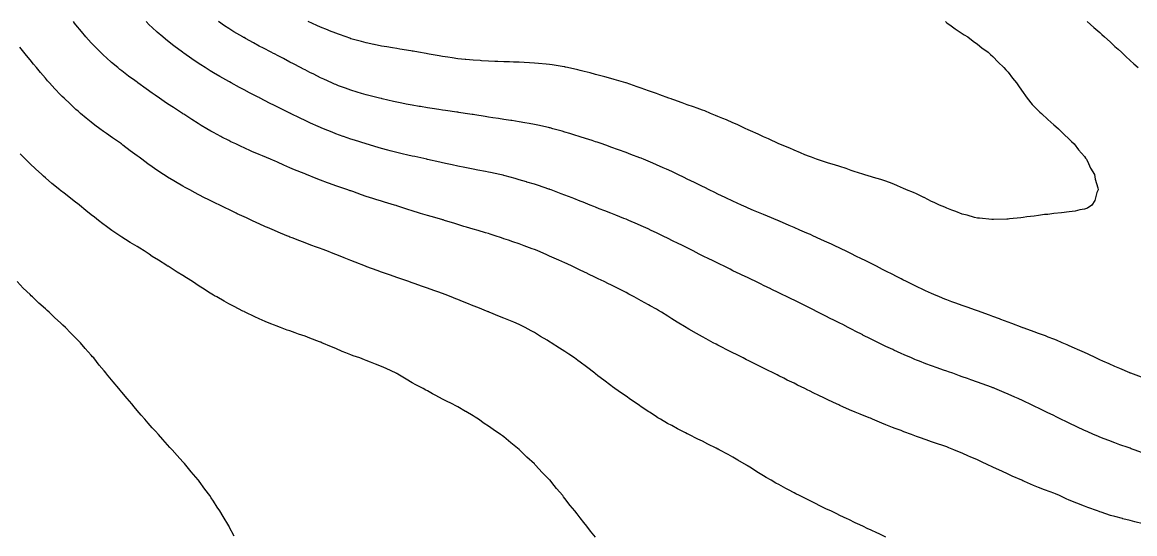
# Model space of a CAD drawing. Extents: x -717078 to -715000, y -984629 to -984000.
# Drawn here: x -715798 to -715725.2, y -984326 to -984292.5 of the extents above; entities that cross this region are included whole.
import ezdxf

# ---------------------------------------------------------------- set-up
doc = ezdxf.new("R2010")
doc.units = 0
doc.layers.add('buffer_B2_0_1_clip', color=7, linetype='Continuous')

msp = doc.modelspace()

# ---------------------------------------------------------------- linework, layer by layer
at = {"layer": 'buffer_B2_0_1_clip'}
for points in [[(-715749.947, -984314.947), (-715750.161, -984314.839), (-715750.5, -984314.67), (-715750.613, -984314.613), (-715750.83, -984314.5), (-715751.278, -984314.278), (-715751.5, -984314.164), (-715751.945, -984313.945), (-715752.176, -984313.824), (-715752.5, -984313.658), (-715752.603, -984313.603), (-715752.788, -984313.5), (-715753.254, -984313.254), (-715753.5, -984313.117), (-715753.898, -984312.898), (-715754.394, -984312.606), (-715754.5, -984312.545), (-715754.528, -984312.528), (-715754.571, -984312.5), (-715755.151, -984312.151), (-715755.5, -984311.934), (-715755.768, -984311.768), (-715756.185, -984311.5), (-715756.384, -984311.384), (-715756.5, -984311.315), (-715756.91, -984311.09), (-715757.027, -984311.027), (-715757.5, -984310.76), (-715757.667, -984310.667), (-715757.963, -984310.5), (-715758.316, -984310.316), (-715758.5, -984310.22), (-715758.981, -984309.981), (-715759.057, -984309.943), (-715759.5, -984309.719), (-715759.645, -984309.645), (-715759.926, -984309.5), (-715760.314, -984309.314), (-715760.5, -984309.226), (-715760.994, -984308.994), (-715761.017, -984308.983), (-715761.5, -984308.754), (-715761.67, -984308.67), (-715762.017, -984308.5), (-715762.348, -984308.348), (-715762.5, -984308.278), (-715762.897, -984308.103), (-715763.04, -984308.04), (-715763.5, -984307.835), (-715763.734, -984307.734), (-715764.265, -984307.5), (-715764.432, -984307.432), (-715764.5, -984307.404), (-715764.651, -984307.349), (-715765.165, -984307.165), (-715765.5, -984307.042), (-715765.904, -984306.904), (-715766.199, -984306.801), (-715766.5, -984306.697), (-715766.647, -984306.647), (-715767.072, -984306.5), (-715767.396, -984306.396), (-715767.5, -984306.363), (-715767.694, -984306.306), (-715768.168, -984306.168), (-715768.5, -984306.071), (-715768.942, -984305.942), (-715769.106, -984305.894), (-715769.5, -984305.778), (-715769.711, -984305.711), (-715770.379, -984305.5), (-715770.473, -984305.473), (-715770.5, -984305.465), (-715770.549, -984305.451), (-715771.251, -984305.251), (-715771.5, -984305.18), (-715771.957, -984305.043), (-715772.023, -984305.023), (-715772.5, -984304.878), (-715772.785, -984304.785), (-715773.43, -984304.57), (-715773.5, -984304.547), (-715773.536, -984304.536), (-715773.644, -984304.5), (-715774.305, -984304.305), (-715774.5, -984304.245), (-715774.872, -984304.128), (-715775.068, -984304.068), (-715775.5, -984303.929), (-715775.819, -984303.819), (-715776.384, -984303.616), (-715776.5, -984303.575), (-715776.556, -984303.556), (-715776.711, -984303.5), (-715777.305, -984303.305), (-715777.5, -984303.238), (-715777.909, -984303.091), (-715778.044, -984303.044), (-715778.5, -984302.874), (-715778.769, -984302.769), (-715779.403, -984302.5), (-715779.473, -984302.473), (-715779.5, -984302.461), (-715779.565, -984302.435), (-715780.187, -984302.187), (-715780.5, -984302.053), (-715780.888, -984301.888), (-715781.299, -984301.701), (-715781.5, -984301.612), (-715781.579, -984301.579), (-715781.762, -984301.5), (-715782.287, -984301.287), (-715782.5, -984301.195), (-715782.988, -984300.988), (-715783.033, -984300.967), (-715783.5, -984300.759), (-715783.677, -984300.677), (-715784.041, -984300.5), (-715784.353, -984300.353), (-715784.5, -984300.28), (-715784.95, -984300.05), (-715785.016, -984300.016), (-715785.5, -984299.758), (-715785.664, -984299.664), (-715785.934, -984299.5), (-715786.293, -984299.293), (-715786.5, -984299.167), (-715786.909, -984298.909), (-715787.442, -984298.558), (-715787.5, -984298.52), (-715787.512, -984298.512), (-715787.53, -984298.5), (-715788.123, -984298.123), (-715788.5, -984297.87), (-715788.721, -984297.721), (-715789.033, -984297.5), (-715789.311, -984297.311), (-715789.5, -984297.178), (-715789.899, -984296.899), (-715790.446, -984296.5), (-715790.477, -984296.477), (-715790.5, -984296.461), (-715790.647, -984296.353), (-715791.056, -984296.056), (-715791.5, -984295.715), (-715791.62, -984295.62), (-715791.766, -984295.5), (-715792.164, -984295.164), (-715792.5, -984294.865), (-715792.69, -984294.69), (-715792.889, -984294.5), (-715793.195, -984294.195), (-715793.5, -984293.877), (-715793.682, -984293.682), (-715793.845, -984293.5), (-715794.146, -984293.146), (-715794.5, -984292.714), (-715794.595, -984292.595), (-715794.669, -984292.5)], [(-715749.666, -984309.666), (-715750.001, -984309.5), (-715750.339, -984309.339), (-715750.5, -984309.263), (-715750.947, -984309.053), (-715751.019, -984309.019), (-715751.5, -984308.79), (-715751.694, -984308.694), (-715752.078, -984308.5), (-715752.363, -984308.363), (-715752.5, -984308.298), (-715752.893, -984308.107), (-715753.038, -984308.038), (-715753.5, -984307.81), (-715753.705, -984307.705), (-715754.1, -984307.5), (-715754.367, -984307.367), (-715754.5, -984307.301), (-715754.891, -984307.109), (-715755.038, -984307.038), (-715755.5, -984306.808), (-715755.705, -984306.705), (-715756.114, -984306.5), (-715756.374, -984306.374), (-715756.5, -984306.313), (-715756.844, -984306.156), (-715757.059, -984306.059), (-715757.5, -984305.856), (-715757.747, -984305.747), (-715758.305, -984305.5), (-715758.442, -984305.442), (-715758.5, -984305.417), (-715758.635, -984305.365), (-715759.161, -984305.161), (-715759.5, -984305.03), (-715759.882, -984304.882), (-715760.267, -984304.733), (-715760.5, -984304.643), (-715760.601, -984304.601), (-715760.85, -984304.5), (-715761.315, -984304.315), (-715761.5, -984304.243), (-715761.923, -984304.077), (-715762.034, -984304.034), (-715762.5, -984303.852), (-715762.753, -984303.753), (-715763.407, -984303.5), (-715763.475, -984303.475), (-715763.5, -984303.466), (-715763.551, -984303.449), (-715764.225, -984303.225), (-715764.5, -984303.137), (-715764.99, -984302.99), (-715765.018, -984302.982), (-715765.5, -984302.839), (-715765.764, -984302.764), (-715766.414, -984302.586), (-715766.5, -984302.562), (-715766.55, -984302.55), (-715766.765, -984302.5), (-715767.368, -984302.368), (-715767.5, -984302.34), (-715767.698, -984302.302), (-715768.204, -984302.204), (-715768.5, -984302.147), (-715768.938, -984302.062), (-715769.042, -984302.042), (-715769.5, -984301.953), (-715769.873, -984301.873), (-715770.194, -984301.806), (-715770.5, -984301.741), (-715770.694, -984301.694), (-715771.489, -984301.511), (-715771.5, -984301.509), (-715771.507, -984301.507), (-715771.537, -984301.5), (-715772.325, -984301.325), (-715772.5, -984301.288), (-715772.775, -984301.225), (-715773.14, -984301.14), (-715773.5, -984301.058), (-715773.943, -984300.943), (-715774.097, -984300.903), (-715774.5, -984300.798), (-715774.729, -984300.729), (-715775.5, -984300.5), (-715775.5, -984300.5), (-715775.501, -984300.5), (-715776.262, -984300.262), (-715776.5, -984300.188), (-715776.982, -984300.018), (-715777.009, -984300.009), (-715777.5, -984299.834), (-715777.738, -984299.738), (-715778.308, -984299.5), (-715778.444, -984299.444), (-715778.5, -984299.421), (-715778.645, -984299.355), (-715779.138, -984299.138), (-715779.5, -984298.97), (-715779.818, -984298.818), (-715780.453, -984298.5), (-715780.485, -984298.485), (-715780.5, -984298.477), (-715780.546, -984298.454), (-715781.157, -984298.157), (-715781.5, -984297.981), (-715781.821, -984297.821), (-715782.438, -984297.5), (-715782.479, -984297.479), (-715782.5, -984297.468), (-715782.564, -984297.436), (-715783.146, -984297.146), (-715783.5, -984296.96), (-715783.801, -984296.801), (-715784.347, -984296.5), (-715784.447, -984296.447), (-715784.5, -984296.417), (-715784.691, -984296.309), (-715785.088, -984296.088), (-715785.5, -984295.846), (-715785.714, -984295.714), (-715786.046, -984295.5), (-715786.325, -984295.325), (-715786.5, -984295.209), (-715786.924, -984294.924), (-715787.448, -984294.552), (-715787.5, -984294.515), (-715787.509, -984294.509), (-715787.521, -984294.5), (-715788.086, -984294.086), (-715788.5, -984293.762), (-715788.646, -984293.646), (-715788.82, -984293.5), (-715789.185, -984293.185), (-715789.5, -984292.891), (-715789.703, -984292.703), (-715789.91, -984292.5)], [(-715749.941, -984304.941), (-715750.147, -984304.853), (-715750.5, -984304.704), (-715750.641, -984304.641), (-715750.952, -984304.5), (-715751.5, -984304.248), (-715751.976, -984304.024), (-715752.009, -984304.009), (-715752.5, -984303.776), (-715752.685, -984303.685), (-715753.059, -984303.5), (-715753.352, -984303.352), (-715753.5, -984303.28), (-715753.931, -984303.069), (-715754.024, -984303.024), (-715754.5, -984302.793), (-715754.696, -984302.696), (-715755.104, -984302.5), (-715755.371, -984302.371), (-715755.5, -984302.311), (-715755.842, -984302.158), (-715756.06, -984302.06), (-715756.5, -984301.864), (-715756.754, -984301.754), (-715757.353, -984301.5), (-715757.456, -984301.456), (-715757.5, -984301.438), (-715757.599, -984301.401), (-715758.182, -984301.182), (-715758.5, -984301.062), (-715759.5, -984300.703), (-715759.649, -984300.649), (-715760.071, -984300.5), (-715760.388, -984300.388), (-715760.5, -984300.35), (-715760.721, -984300.279), (-715761.143, -984300.143), (-715761.5, -984300.03), (-715761.906, -984299.906), (-715762.174, -984299.826), (-715762.5, -984299.727), (-715762.674, -984299.674), (-715763.293, -984299.5), (-715763.455, -984299.455), (-715763.5, -984299.443), (-715763.573, -984299.427), (-715764.27, -984299.27), (-715764.5, -984299.222), (-715764.836, -984299.164), (-715765.113, -984299.113), (-715765.5, -984299.049), (-715765.976, -984298.976), (-715766.032, -984298.968), (-715766.5, -984298.898), (-715766.844, -984298.844), (-715767.209, -984298.791), (-715767.5, -984298.746), (-715767.709, -984298.709), (-715768.403, -984298.597), (-715768.5, -984298.58), (-715768.569, -984298.569), (-715769.021, -984298.5), (-715769.438, -984298.438), (-715769.5, -984298.429), (-715769.582, -984298.418), (-715770.312, -984298.312), (-715770.5, -984298.285), (-715770.753, -984298.247), (-715771.182, -984298.182), (-715771.5, -984298.134), (-715771.941, -984298.059), (-715772.042, -984298.042), (-715772.5, -984297.965), (-715772.888, -984297.888), (-715773.167, -984297.833), (-715773.5, -984297.767), (-715773.715, -984297.715), (-715774.454, -984297.546), (-715774.5, -984297.535), (-715774.528, -984297.528), (-715774.641, -984297.5), (-715775.327, -984297.327), (-715775.5, -984297.285), (-715775.805, -984297.195), (-715776.105, -984297.105), (-715776.5, -984296.99), (-715776.857, -984296.857), (-715777.311, -984296.689), (-715777.5, -984296.619), (-715777.582, -984296.582), (-715777.763, -984296.5), (-715778.269, -984296.269), (-715778.5, -984296.164), (-715778.94, -984295.94), (-715779.184, -984295.816), (-715779.5, -984295.655), (-715779.602, -984295.602), (-715779.797, -984295.5), (-715780.261, -984295.261), (-715780.5, -984295.139), (-715780.92, -984294.92), (-715781.262, -984294.738), (-715781.5, -984294.613), (-715781.574, -984294.574), (-715781.714, -984294.5), (-715782.233, -984294.233), (-715782.5, -984294.093), (-715782.885, -984293.885), (-715783.406, -984293.594), (-715783.5, -984293.542), (-715783.527, -984293.527), (-715783.572, -984293.5), (-715784.159, -984293.159), (-715784.5, -984292.95), (-715784.773, -984292.773), (-715785.168, -984292.5)], [(-715749.855, -984299.855), (-715750.361, -984299.639), (-715750.5, -984299.577), (-715750.551, -984299.551), (-715750.665, -984299.5), (-715751.23, -984299.23), (-715751.5, -984299.117), (-715751.929, -984298.929), (-715752.166, -984298.834), (-715752.5, -984298.695), (-715752.635, -984298.635), (-715752.967, -984298.5), (-715753.344, -984298.344), (-715753.5, -984298.287), (-715753.833, -984298.167), (-715754.076, -984298.076), (-715754.5, -984297.93), (-715754.815, -984297.815), (-715755.38, -984297.62), (-715755.5, -984297.577), (-715755.555, -984297.555), (-715755.704, -984297.5), (-715756.282, -984297.282), (-715756.5, -984297.207), (-715756.956, -984297.044), (-715757.021, -984297.021), (-715757.5, -984296.854), (-715757.76, -984296.76), (-715758.497, -984296.503), (-715758.5, -984296.502), (-715758.502, -984296.502), (-715758.507, -984296.5), (-715759.274, -984296.274), (-715759.5, -984296.21), (-715759.894, -984296.106), (-715760.062, -984296.062), (-715760.5, -984295.947), (-715760.856, -984295.856), (-715761.24, -984295.76), (-715761.5, -984295.695), (-715761.656, -984295.656), (-715762.326, -984295.5), (-715762.468, -984295.468), (-715762.5, -984295.461), (-715762.546, -984295.454), (-715763.328, -984295.328), (-715763.5, -984295.304), (-715763.715, -984295.285), (-715764.232, -984295.232), (-715764.5, -984295.209), (-715764.806, -984295.194), (-715765.172, -984295.172), (-715765.5, -984295.156), (-715765.856, -984295.144), (-715766.132, -984295.132), (-715766.5, -984295.12), (-715766.895, -984295.105), (-715767.096, -984295.096), (-715767.5, -984295.081), (-715767.947, -984295.053), (-715768.047, -984295.047), (-715768.5, -984295.019), (-715768.973, -984294.973), (-715769.032, -984294.968), (-715769.5, -984294.923), (-715769.871, -984294.871), (-715770.171, -984294.829), (-715770.5, -984294.782), (-715770.739, -984294.739), (-715771.376, -984294.624), (-715771.5, -984294.602), (-715771.586, -984294.586), (-715772.079, -984294.5), (-715772.438, -984294.438), (-715772.5, -984294.428), (-715772.587, -984294.413), (-715773.297, -984294.297), (-715773.5, -984294.263), (-715773.785, -984294.215), (-715774.152, -984294.152), (-715774.5, -984294.093), (-715774.991, -984293.991), (-715775.013, -984293.987), (-715775.5, -984293.887), (-715775.802, -984293.802), (-715776.343, -984293.657), (-715776.5, -984293.614), (-715776.583, -984293.583), (-715776.816, -984293.5), (-715777.321, -984293.321), (-715777.5, -984293.261), (-715777.907, -984293.093), (-715778.038, -984293.038), (-715778.5, -984292.852), (-715778.742, -984292.742), (-715779.303, -984292.5)], [(-715737.598, -984292.5), (-715737.543, -984292.543), (-715737.5, -984292.573), (-715737.228, -984292.772), (-715736.967, -984292.967), (-715736.5, -984293.271), (-715736.363, -984293.363), (-715736.136, -984293.5), (-715735.775, -984293.775), (-715735.5, -984293.965), (-715735.209, -984294.209), (-715734.808, -984294.5), (-715734.652, -984294.652), (-715734.5, -984294.783), (-715734.148, -984295.148), (-715733.764, -984295.5), (-715733.647, -984295.647), (-715733.5, -984295.812), (-715733.205, -984296.205), (-715732.952, -984296.5), (-715732.773, -984296.773), (-715732.5, -984297.134), (-715732.354, -984297.354), (-715732.238, -984297.5), (-715731.917, -984297.917), (-715731.5, -984298.34), (-715731.418, -984298.418), (-715731.313, -984298.5), (-715730.904, -984298.904), (-715730.5, -984299.239), (-715730.365, -984299.365), (-715730.186, -984299.5), (-715729.857, -984299.857), (-715729.5, -984300.176), (-715729.343, -984300.343), (-715729.162, -984300.5), (-715728.888, -984300.888), (-715728.5, -984301.324), (-715728.427, -984301.427), (-715728.362, -984301.5), (-715728.231, -984301.769), (-715728.094, -984302.094), (-715727.839, -984302.5), (-715727.802, -984302.802), (-715727.632, -984303.368), (-715727.61, -984303.5), (-715727.683, -984303.683), (-715727.808, -984304.192), (-715728.013, -984304.5), (-715728.304, -984304.696), (-715728.5, -984304.76), (-715728.805, -984304.805), (-715729.107, -984304.893), (-715729.5, -984304.934), (-715729.995, -984304.995), (-715730.003, -984304.997), (-715730.5, -984305.046), (-715730.894, -984305.106), (-715731.123, -984305.123), (-715731.5, -984305.173), (-715731.779, -984305.221), (-715732.275, -984305.275), (-715732.5, -984305.31), (-715732.666, -984305.334), (-715733.406, -984305.406), (-715733.5, -984305.419), (-715733.576, -984305.424), (-715734.449, -984305.449), (-715734.5, -984305.452), (-715734.551, -984305.449), (-715735.364, -984305.364), (-715735.5, -984305.355), (-715735.695, -984305.305), (-715736.167, -984305.167), (-715736.5, -984305.091), (-715736.914, -984304.914), (-715737.171, -984304.829), (-715737.5, -984304.707), (-715737.64, -984304.64), (-715737.986, -984304.5), (-715738.327, -984304.327), (-715738.5, -984304.257), (-715738.997, -984303.997), (-715739.007, -984303.993), (-715739.5, -984303.772), (-715739.684, -984303.684), (-715740.143, -984303.5), (-715740.384, -984303.384), (-715740.5, -984303.341), (-715740.774, -984303.226), (-715741.084, -984303.084), (-715741.5, -984302.934), (-715741.824, -984302.824), (-715742.309, -984302.691), (-715742.5, -984302.632), (-715742.598, -984302.598), (-715742.94, -984302.5), (-715743.358, -984302.358), (-715743.5, -984302.319), (-715743.773, -984302.227), (-715744.103, -984302.103), (-715744.5, -984301.983), (-715744.863, -984301.863), (-715745.242, -984301.758), (-715745.5, -984301.679), (-715745.631, -984301.631), (-715746.032, -984301.5), (-715746.37, -984301.37), (-715746.5, -984301.328), (-715746.798, -984301.202), (-715747.077, -984301.077), (-715747.5, -984300.913), (-715747.785, -984300.785), (-715748.494, -984300.5), (-715748.498, -984300.498), (-715748.5, -984300.497), (-715748.505, -984300.495), (-715749.167, -984300.167), (-715749.5, -984300.023), (-715749.855, -984299.855)], [(-715728.327, -984292.5), (-715727.885, -984292.885), (-715727.5, -984293.215), (-715727.35, -984293.35), (-715727.181, -984293.5), (-715726.826, -984293.826), (-715726.5, -984294.115), (-715726.301, -984294.301), (-715726.081, -984294.5), (-715725.78, -984294.78), (-715725.5, -984295.03), (-715725.257, -984295.257), (-715724.987, -984295.5)], [(-715749.941, -984321.941), (-715750.283, -984321.717), (-715750.5, -984321.576), (-715750.547, -984321.547), (-715750.616, -984321.5), (-715751.176, -984321.176), (-715751.5, -984320.987), (-715751.822, -984320.822), (-715752.407, -984320.5), (-715752.469, -984320.469), (-715752.5, -984320.453), (-715752.594, -984320.406), (-715753.136, -984320.136), (-715753.5, -984319.949), (-715753.805, -984319.805), (-715754.399, -984319.5), (-715754.468, -984319.468), (-715754.5, -984319.451), (-715754.603, -984319.397), (-715755.126, -984319.126), (-715755.5, -984318.925), (-715755.775, -984318.775), (-715756.241, -984318.5), (-715756.407, -984318.407), (-715756.5, -984318.352), (-715756.926, -984318.074), (-715757.016, -984318.016), (-715757.5, -984317.692), (-715757.613, -984317.613), (-715757.771, -984317.5), (-715758.206, -984317.206), (-715758.5, -984317.003), (-715758.799, -984316.799), (-715759.221, -984316.5), (-715759.386, -984316.386), (-715759.5, -984316.304), (-715759.956, -984315.956), (-715760.336, -984315.664), (-715760.5, -984315.538), (-715760.521, -984315.521), (-715760.547, -984315.5), (-715761.089, -984315.089), (-715761.5, -984314.78), (-715761.661, -984314.661), (-715761.879, -984314.5), (-715762.248, -984314.248), (-715762.5, -984314.077), (-715762.853, -984313.853), (-715763.397, -984313.5), (-715763.461, -984313.461), (-715763.5, -984313.437), (-715763.657, -984313.343), (-715764.086, -984313.086), (-715764.5, -984312.837), (-715764.716, -984312.716), (-715765.104, -984312.5), (-715765.367, -984312.367), (-715765.5, -984312.301), (-715765.84, -984312.16), (-715766.067, -984312.067), (-715766.5, -984311.885), (-715766.776, -984311.776), (-715767.454, -984311.5), (-715767.487, -984311.487), (-715767.5, -984311.482), (-715767.53, -984311.47), (-715768.202, -984311.202), (-715768.5, -984311.083), (-715768.918, -984310.918), (-715769.193, -984310.807), (-715769.5, -984310.684), (-715769.63, -984310.63), (-715769.945, -984310.5), (-715770.346, -984310.346), (-715770.5, -984310.288), (-715770.826, -984310.174), (-715771.085, -984310.085), (-715771.5, -984309.938), (-715771.825, -984309.825), (-715772.371, -984309.629), (-715772.5, -984309.583), (-715772.561, -984309.561), (-715772.723, -984309.5), (-715773.297, -984309.297), (-715773.5, -984309.225), (-715773.914, -984309.086), (-715774.043, -984309.043), (-715774.5, -984308.886), (-715774.785, -984308.785), (-715775.467, -984308.533), (-715775.5, -984308.521), (-715775.515, -984308.515), (-715775.552, -984308.5), (-715776.236, -984308.236), (-715776.5, -984308.133), (-715776.955, -984307.955), (-715777.106, -984307.894), (-715777.5, -984307.737), (-715777.668, -984307.668), (-715778.072, -984307.5), (-715778.381, -984307.381), (-715778.5, -984307.335), (-715778.759, -984307.241), (-715779.116, -984307.116), (-715779.5, -984306.973), (-715779.845, -984306.845), (-715780.359, -984306.641), (-715780.5, -984306.587), (-715780.561, -984306.561), (-715780.701, -984306.5), (-715781.268, -984306.268), (-715781.5, -984306.169), (-715781.968, -984305.968), (-715782.085, -984305.915), (-715782.5, -984305.731), (-715782.657, -984305.657), (-715782.979, -984305.5), (-715783.338, -984305.338), (-715783.5, -984305.264), (-715783.94, -984305.06), (-715784.022, -984305.022), (-715784.5, -984304.796), (-715784.698, -984304.698), (-715785.083, -984304.5), (-715785.365, -984304.365), (-715785.5, -984304.299), (-715785.897, -984304.103), (-715786.036, -984304.036), (-715786.5, -984303.798), (-715786.694, -984303.694), (-715787.042, -984303.5), (-715787.34, -984303.34), (-715787.5, -984303.25), (-715787.979, -984302.979), (-715788.087, -984302.913), (-715788.5, -984302.667), (-715788.603, -984302.603), (-715788.759, -984302.5), (-715789.209, -984302.209), (-715789.5, -984302.007), (-715789.798, -984301.798), (-715790.192, -984301.5), (-715790.372, -984301.372), (-715790.5, -984301.276), (-715790.946, -984300.946), (-715791.423, -984300.577), (-715791.5, -984300.518), (-715791.51, -984300.51), (-715791.524, -984300.5), (-715792.104, -984300.104), (-715792.5, -984299.819), (-715792.685, -984299.685), (-715792.932, -984299.5), (-715793.261, -984299.261), (-715793.5, -984299.074), (-715793.821, -984298.821), (-715794.194, -984298.5), (-715794.362, -984298.362), (-715794.5, -984298.239), (-715794.886, -984297.886), (-715795.28, -984297.5), (-715795.393, -984297.393), (-715795.5, -984297.283), (-715795.887, -984296.887), (-715796.232, -984296.5), (-715796.36, -984296.36), (-715796.5, -984296.198), (-715796.825, -984295.825), (-715797.09, -984295.5), (-715797.276, -984295.276), (-715797.5, -984294.994), (-715797.724, -984294.724), (-715797.901, -984294.5), (-715798.166, -984294.166)], [(-715760.5, -984326.226), (-715760.829, -984325.829), (-715761.062, -984325.5), (-715761.265, -984325.265), (-715761.5, -984324.954), (-715761.7, -984324.7), (-715761.842, -984324.5), (-715762.145, -984324.145), (-715762.5, -984323.682), (-715762.583, -984323.583), (-715762.645, -984323.5), (-715763.047, -984323.047), (-715763.364, -984322.636), (-715763.471, -984322.5), (-715763.485, -984322.485), (-715763.5, -984322.469), (-715763.982, -984321.982), (-715764.422, -984321.5), (-715764.463, -984321.463), (-715764.5, -984321.425), (-715764.993, -984320.993), (-715765.478, -984320.5), (-715765.49, -984320.49), (-715765.5, -984320.481), (-715765.596, -984320.404), (-715766.046, -984320.046), (-715766.5, -984319.658), (-715766.593, -984319.593), (-715766.711, -984319.5), (-715767.188, -984319.188), (-715767.5, -984318.963), (-715767.777, -984318.777), (-715768.159, -984318.5), (-715768.372, -984318.372), (-715768.5, -984318.292), (-715768.992, -984318.008), (-715769.002, -984318.002), (-715769.5, -984317.705), (-715769.637, -984317.637), (-715769.878, -984317.5), (-715770.298, -984317.298), (-715770.5, -984317.19), (-715770.954, -984316.954), (-715771.166, -984316.834), (-715771.5, -984316.65), (-715771.599, -984316.599), (-715771.767, -984316.5), (-715772.256, -984316.256), (-715772.5, -984316.12), (-715772.895, -984315.895), (-715773.437, -984315.563), (-715773.5, -984315.525), (-715773.516, -984315.516), (-715773.543, -984315.5), (-715774.194, -984315.194), (-715774.5, -984315.047), (-715774.903, -984314.903), (-715775.231, -984314.769), (-715775.5, -984314.665), (-715775.622, -984314.622), (-715775.922, -984314.5), (-715776.352, -984314.352), (-715776.5, -984314.295), (-715776.843, -984314.157), (-715777.069, -984314.069), (-715777.5, -984313.887), (-715777.779, -984313.779), (-715778.41, -984313.5), (-715778.475, -984313.475), (-715778.5, -984313.465), (-715778.557, -984313.443), (-715779.197, -984313.197), (-715779.5, -984313.075), (-715779.932, -984312.932), (-715780.148, -984312.852), (-715780.5, -984312.729), (-715780.67, -984312.67), (-715781.105, -984312.5), (-715781.398, -984312.398), (-715781.5, -984312.359), (-715781.743, -984312.257), (-715782.107, -984312.107), (-715782.5, -984311.936), (-715782.802, -984311.802), (-715783.426, -984311.5), (-715783.478, -984311.478), (-715783.5, -984311.467), (-715783.568, -984311.432), (-715784.142, -984311.142), (-715784.5, -984310.951), (-715784.793, -984310.793), (-715785.287, -984310.5), (-715785.425, -984310.425), (-715785.5, -984310.381), (-715785.816, -984310.184), (-715786.043, -984310.043), (-715786.5, -984309.748), (-715786.649, -984309.649), (-715786.866, -984309.5), (-715787.259, -984309.259), (-715787.5, -984309.107), (-715787.88, -984308.88), (-715788.473, -984308.5), (-715788.49, -984308.49), (-715788.5, -984308.484), (-715788.544, -984308.456), (-715789.106, -984308.106), (-715789.5, -984307.851), (-715789.714, -984307.714), (-715790.033, -984307.5), (-715790.324, -984307.324), (-715790.5, -984307.213), (-715790.947, -984306.947), (-715791.246, -984306.754), (-715791.5, -984306.593), (-715791.556, -984306.556), (-715791.637, -984306.5), (-715792.155, -984306.155), (-715792.5, -984305.905), (-715792.733, -984305.733), (-715793.02, -984305.5), (-715793.294, -984305.294), (-715793.5, -984305.13), (-715793.851, -984304.851), (-715794.268, -984304.5), (-715794.399, -984304.399), (-715794.5, -984304.32), (-715794.968, -984303.968), (-715795.28, -984303.72), (-715795.5, -984303.546), (-715795.525, -984303.525), (-715795.555, -984303.5), (-715796.076, -984303.076), (-715796.5, -984302.711), (-715796.612, -984302.612), (-715796.733, -984302.5), (-715797.137, -984302.137), (-715797.5, -984301.793), (-715797.65, -984301.65), (-715797.798, -984301.5), (-715798.15, -984301.15)], [(-715724.758, -984315.758), (-715725.467, -984315.5), (-715725.491, -984315.491), (-715725.5, -984315.487), (-715725.522, -984315.478), (-715726.185, -984315.185), (-715726.5, -984315.054), (-715726.882, -984314.882), (-715727.296, -984314.704), (-715727.5, -984314.615), (-715727.577, -984314.577), (-715727.745, -984314.5), (-715728.254, -984314.254), (-715728.5, -984314.145), (-715728.943, -984313.943), (-715729.142, -984313.858), (-715729.5, -984313.701), (-715729.638, -984313.638), (-715729.963, -984313.5), (-715730.336, -984313.336), (-715730.5, -984313.27), (-715730.871, -984313.129), (-715731.056, -984313.056), (-715731.5, -984312.893), (-715731.785, -984312.785), (-715732.453, -984312.547), (-715732.5, -984312.53), (-715732.521, -984312.521), (-715732.578, -984312.5), (-715733.24, -984312.24), (-715733.5, -984312.147), (-715733.972, -984311.972), (-715734.058, -984311.942), (-715734.5, -984311.783), (-715734.705, -984311.705), (-715735.263, -984311.5), (-715735.436, -984311.436), (-715735.5, -984311.414), (-715735.63, -984311.37), (-715736.18, -984311.18), (-715736.5, -984311.072), (-715736.919, -984310.919), (-715737.175, -984310.825), (-715737.5, -984310.706), (-715737.645, -984310.645), (-715737.988, -984310.5), (-715738.347, -984310.347), (-715738.5, -984310.283), (-715738.898, -984310.102), (-715739.039, -984310.039), (-715739.5, -984309.827), (-715739.718, -984309.718), (-715740.151, -984309.5), (-715740.383, -984309.383), (-715740.5, -984309.325), (-715740.853, -984309.147), (-715741.048, -984309.048), (-715741.5, -984308.82), (-715741.711, -984308.711), (-715742.116, -984308.5), (-715742.369, -984308.369), (-715742.5, -984308.303), (-715742.888, -984308.112), (-715743.038, -984308.038), (-715743.5, -984307.812), (-715743.708, -984307.708), (-715744.131, -984307.5), (-715744.379, -984307.379), (-715744.5, -984307.323), (-715744.828, -984307.172), (-715745.063, -984307.063), (-715745.5, -984306.864), (-715745.748, -984306.748), (-715746.279, -984306.5), (-715746.431, -984306.431), (-715746.5, -984306.401), (-715746.675, -984306.325), (-715747.128, -984306.128), (-715747.5, -984305.968), (-715747.826, -984305.826), (-715748.446, -984305.554), (-715748.5, -984305.53), (-715748.521, -984305.521), (-715748.573, -984305.5), (-715749.233, -984305.233), (-715749.5, -984305.124), (-715749.941, -984304.941)], [(-715784.146, -984326.146), (-715784.461, -984325.539), (-715784.482, -984325.5), (-715784.489, -984325.489), (-715784.5, -984325.471), (-715784.871, -984324.871), (-715785.081, -984324.5), (-715785.254, -984324.254), (-715785.5, -984323.874), (-715785.65, -984323.65), (-715785.743, -984323.5), (-715786.073, -984323.073), (-715786.438, -984322.562), (-715786.483, -984322.5), (-715786.491, -984322.491), (-715786.5, -984322.48), (-715786.952, -984321.952), (-715787.311, -984321.5), (-715787.403, -984321.403), (-715787.5, -984321.292), (-715787.879, -984320.879), (-715788.192, -984320.5), (-715788.346, -984320.346), (-715788.5, -984320.173), (-715788.822, -984319.822), (-715789.088, -984319.5), (-715789.293, -984319.293), (-715789.5, -984319.058), (-715789.766, -984318.766), (-715789.983, -984318.5), (-715790.237, -984318.237), (-715790.5, -984317.927), (-715790.697, -984317.697), (-715790.843, -984317.5), (-715791.157, -984317.157), (-715791.5, -984316.735), (-715791.606, -984316.606), (-715791.684, -984316.5), (-715792.069, -984316.069), (-715792.5, -984315.527), (-715792.512, -984315.512), (-715792.521, -984315.5), (-715792.654, -984315.346), (-715792.976, -984314.976), (-715793.338, -984314.5), (-715793.417, -984314.417), (-715793.5, -984314.321), (-715793.887, -984313.887), (-715794.202, -984313.5), (-715794.352, -984313.352), (-715794.5, -984313.197), (-715794.853, -984312.853), (-715795.183, -984312.5), (-715795.35, -984312.35), (-715795.5, -984312.207), (-715795.876, -984311.876), (-715796.259, -984311.5), (-715796.389, -984311.389), (-715796.5, -984311.284), (-715796.921, -984310.921), (-715797.343, -984310.5), (-715797.426, -984310.426), (-715797.5, -984310.353), (-715797.942, -984309.942), (-715798.351, -984309.5)], [(-715724.694, -984320.694), (-715725.243, -984320.5), (-715725.433, -984320.433), (-715725.5, -984320.409), (-715725.64, -984320.36), (-715726.175, -984320.175), (-715726.5, -984320.059), (-715726.906, -984319.906), (-715727.218, -984319.782), (-715727.5, -984319.673), (-715727.621, -984319.621), (-715727.896, -984319.5), (-715728.315, -984319.315), (-715728.5, -984319.232), (-715728.997, -984319.003), (-715729.001, -984319.001), (-715729.5, -984318.767), (-715729.679, -984318.679), (-715730.038, -984318.5), (-715730.347, -984318.347), (-715730.5, -984318.272), (-715730.939, -984318.061), (-715731.022, -984318.022), (-715731.5, -984317.789), (-715731.695, -984317.695), (-715732.094, -984317.5), (-715732.37, -984317.37), (-715732.5, -984317.309), (-715732.84, -984317.16), (-715733.063, -984317.063), (-715733.5, -984316.87), (-715733.759, -984316.759), (-715734.363, -984316.5), (-715734.46, -984316.46), (-715734.5, -984316.444), (-715734.588, -984316.412), (-715735.193, -984316.193), (-715735.5, -984316.079), (-715735.929, -984315.929), (-715736.151, -984315.849), (-715736.5, -984315.725), (-715736.665, -984315.665), (-715737.116, -984315.5), (-715737.398, -984315.398), (-715737.5, -984315.362), (-715737.712, -984315.288), (-715738.142, -984315.142), (-715738.5, -984315.014), (-715738.875, -984314.875), (-715739.283, -984314.717), (-715739.5, -984314.634), (-715739.595, -984314.595), (-715739.814, -984314.5), (-715740.294, -984314.294), (-715740.5, -984314.203), (-715740.983, -984313.983), (-715741.047, -984313.953), (-715741.5, -984313.741), (-715741.662, -984313.662), (-715741.985, -984313.5), (-715742.329, -984313.329), (-715742.5, -984313.243), (-715742.997, -984312.997), (-715743.01, -984312.99), (-715743.5, -984312.742), (-715743.66, -984312.66), (-715743.968, -984312.5), (-715744.32, -984312.32), (-715744.5, -984312.227), (-715744.986, -984311.986), (-715745.044, -984311.956), (-715745.5, -984311.725), (-715745.649, -984311.649), (-715745.938, -984311.5), (-715746.312, -984311.312), (-715746.5, -984311.217), (-715746.982, -984310.982), (-715747.054, -984310.946), (-715747.5, -984310.725), (-715747.65, -984310.65), (-715747.945, -984310.5), (-715748.318, -984310.318), (-715748.5, -984310.228), (-715748.993, -984309.993), (-715749.019, -984309.981), (-715749.5, -984309.749), (-715749.666, -984309.666)], [(-715724.655, -984325.345), (-715725.21, -984325.21), (-715725.5, -984325.131), (-715725.99, -984325.01), (-715726.006, -984325.006), (-715726.5, -984324.877), (-715726.793, -984324.793), (-715727.412, -984324.588), (-715727.5, -984324.561), (-715727.545, -984324.545), (-715727.654, -984324.5), (-715728.277, -984324.277), (-715728.5, -984324.191), (-715728.997, -984323.997), (-715729.007, -984323.993), (-715729.5, -984323.789), (-715729.703, -984323.703), (-715730.141, -984323.5), (-715730.396, -984323.396), (-715730.5, -984323.351), (-715730.744, -984323.256), (-715731.118, -984323.118), (-715731.5, -984322.962), (-715731.832, -984322.832), (-715732.43, -984322.57), (-715732.5, -984322.541), (-715732.528, -984322.528), (-715732.589, -984322.5), (-715733.224, -984322.224), (-715733.5, -984322.095), (-715733.912, -984321.912), (-715734.25, -984321.75), (-715734.5, -984321.634), (-715734.591, -984321.591), (-715734.773, -984321.5), (-715735.274, -984321.274), (-715735.5, -984321.168), (-715735.969, -984320.969), (-715736.08, -984320.92), (-715736.5, -984320.736), (-715736.666, -984320.666), (-715737.046, -984320.5), (-715737.373, -984320.373), (-715737.5, -984320.322), (-715737.769, -984320.231), (-715738.116, -984320.116), (-715738.5, -984319.981), (-715738.86, -984319.86), (-715739.302, -984319.698), (-715739.5, -984319.628), (-715739.593, -984319.593), (-715739.825, -984319.5), (-715740.32, -984319.32), (-715740.5, -984319.251), (-715740.895, -984319.105), (-715741.05, -984319.05), (-715741.5, -984318.874), (-715741.767, -984318.767), (-715742.36, -984318.5), (-715742.46, -984318.46), (-715742.5, -984318.443), (-715742.596, -984318.404), (-715743.178, -984318.178), (-715743.5, -984318.042), (-715743.882, -984317.882), (-715744.314, -984317.686), (-715744.5, -984317.604), (-715744.571, -984317.571), (-715744.715, -984317.5), (-715745.253, -984317.253), (-715745.5, -984317.135), (-715745.933, -984316.933), (-715746.2, -984316.8), (-715746.5, -984316.655), (-715746.603, -984316.603), (-715746.801, -984316.5), (-715747.271, -984316.271), (-715747.5, -984316.156), (-715747.943, -984315.943), (-715748.175, -984315.825), (-715748.5, -984315.663), (-715748.608, -984315.608), (-715748.817, -984315.5), (-715749.275, -984315.275), (-715749.5, -984315.161), (-715749.947, -984314.947)], [(-715741.5, -984326.211), (-715741.984, -984325.984), (-715742.044, -984325.956), (-715742.5, -984325.74), (-715742.665, -984325.665), (-715743.002, -984325.5), (-715743.348, -984325.348), (-715743.5, -984325.279), (-715743.927, -984325.073), (-715744.026, -984325.026), (-715744.5, -984324.794), (-715744.702, -984324.702), (-715745.106, -984324.5), (-715745.378, -984324.378), (-715745.5, -984324.319), (-715745.858, -984324.142), (-715746.049, -984324.049), (-715746.5, -984323.821), (-715746.718, -984323.718), (-715747.138, -984323.5), (-715747.384, -984323.384), (-715747.5, -984323.323), (-715747.877, -984323.123), (-715748.039, -984323.039), (-715748.5, -984322.783), (-715748.685, -984322.685), (-715748.995, -984322.5), (-715749.322, -984322.322), (-715749.5, -984322.217), (-715749.941, -984321.941)]]:
    msp.add_lwpolyline(points, dxfattribs=at)

doc.saveas('drawing.dxf')
